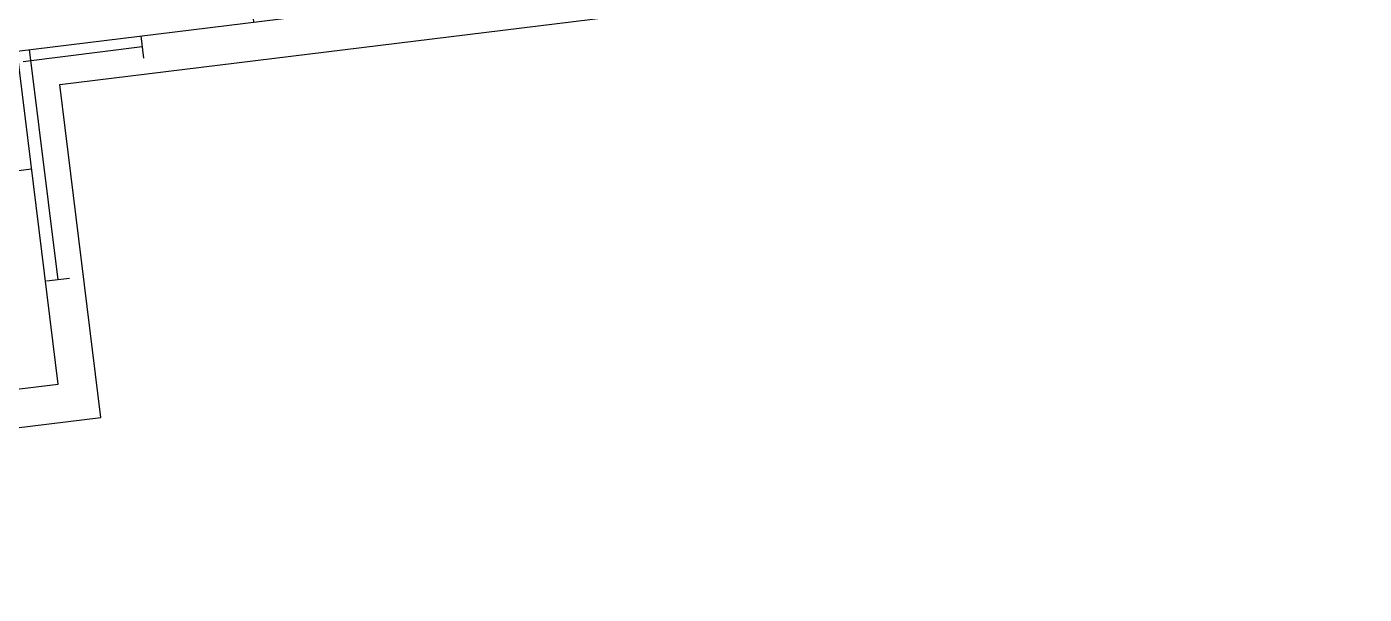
# Model space of a CAD drawing. Extents: x 302512 to 1034855, y -184136 to 410364.
# Drawn here: x 605500 to 619460, y -26636 to -20719 of the extents above; entities that cross this region are included whole.
import ezdxf

# ---------------------------------------------------------------- set-up
doc = ezdxf.new("R2010")
doc.units = 0
doc.header["$MEASUREMENT"] = 0
for name, color, linetype in [('WALL', 4, 'Continuous'), ('WZ', 2, 'Continuous'), ('剪力墙', 8, 'Continuous'), ('环境', 8, 'Continuous')]:
    doc.layers.add(name, color=color, linetype=linetype)

# ---------------------------------------------------------------- blocks, each defined once
blk = doc.blocks.new('A$C603E5B0F')
at = {"layer": 'WZ'}
for p, q in [((23335.39204895496, 24711.55545929074), (1652.606388032436, 22052.41012030095)), ((23761.55179125071, 21240.7628845498), (23335.39204895496, 24711.55545929074)), ((22987.11431384087, 24265.8463671878), (2098.973824381828, 21704.15515778959)), ((23413.28106784821, 20794.99668652564), (22987.11431384087, 24265.8463671878)), ((25845.89870977402, 21496.68850571662), (23761.55179125071, 21240.7628845498)), ((25497.62798643112, 21050.92230769247), (23413.28106784821, 20794.99668652564))]:
    blk.add_line(p, q, dxfattribs=at)
blk.add_lwpolyline([(20863.61291462183, 24410.86349289864), (20819.69620811939, 24768.53636480868), (23648.45274025202, 25115.86399351805), (23843.44368970394, 23527.79015088826), (23486.12707513571, 23483.91718726605)], dxfattribs=at)

msp = doc.modelspace()

# ---------------------------------------------------------------- hatches: boundary and pattern name
at = {"layer": '环境'}
h = msp.add_hatch(dxfattribs=at)
h.set_pattern_fill('ANGLE,_O', color=256, scale=3000)
h.set_pattern_definition([(0, (-609984.0939585507, -119640.7769003473), (0, 825.0000000000001), [600, -225]), (90, (-609984.0939585507, -119640.7769003473), (-825.0000000000001, 5.051501209517306e-14), [600, -225])])
edge = h.paths.add_edge_path()
edge.add_arc((456452.5202698254, -20483.03600952902), 5999.999999882882, 82.90610739022549, 136.7172286932041, ccw=False)
edge.add_arc((529230.5564035431, 564349.7677956127), 583343.7460008563, 262.9064421242585, 271.3139044814773)
edge.add_arc((556282.2267406606, -32330.84227312566), 19209.61674449953, 135.390996447, 143.8505578282533)
edge.add_arc((523139.7908070374, 498264.9605886798), 519563.4119421407, 267.02239156334633, 271.9446668256243, ccw=False)
edge.add_line((496150.7153754483, -20596.9948833962), (452084.6465785343, -16369.43911441136))
edge = h.paths.add_edge_path()
edge.add_arc((557649.2972619648, -28887.4074915247), 12195.37604413375, 122.3331244259789, 138.4177400750413, ccw=False)
edge.add_line((551126.7109780756, -18582.89076209709), (563157.0100887832, -18006.58508349324))
edge.add_arc((576761.7066860453, 6333.997658741195), 27884.61471376488, 240.7978392002225, 252.5319908396245)
edge.add_arc((-697884.8105419346, 47187662.48797935), 47224907.05095948, 271.5129119605803, 271.53649819632426, ccw=False)
edge.add_line((548957.8885803409, -20781.98179117788), (548527.1118179576, -20793.40171051768))
edge = h.paths.add_edge_path()
edge.add_line((626586.9758837472, -14296.28622386651), (626866.4842934804, -14065.55741847632))
edge.add_arc((622239.3367429655, -17885.17854441365), 5999.99999999521, 39.53901633858169, 100.4383675919696)
edge.add_arc((577050.392796655, 207323.149270234), 223698.033626444, 274.291430304433, 281.3702984552263, ccw=False)
edge.add_arc((576761.7066861086, 6333.997658622451), 27884.61471362988, 294.3952189639236, 307.6369724271134, ccw=False)
edge.add_arc((-3202813.969650181, 30587041.36929663), 30840004.67889177, 277.0611024603429, 277.11889753257)
edge.add_line((619149.7247513805, -15221.32666661206), (626586.9758837472, -14296.28622386654))

# ---------------------------------------------------------------- linework, layer by layer
at = {"layer": '剪力墙'}
for p, q in [((606704.8551865469, -20928.47644155519), (605461.474633957, -21083.03205620544)), ((606690.3797102224, -20812.09476994025), (606719.3306629311, -21044.85811316269)), ((605826.5973494898, -23357.14160635369), (605527.7880987178, -20954.73914451944)), ((605945.6797688853, -23342.33021272765), (605707.5149300944, -23371.95299997972))]:
    msp.add_line(p, q, dxfattribs=at)

# ---------------------------------------------------------------- block references
at = {"layer": 'WALL', "xscale": -1, "rotation": 14.00000000002241}
msp.add_blockref('A$C603E5B0F', (634020.8627429258, -39305.72198801534), dxfattribs=at)

doc.saveas('drawing.dxf')
